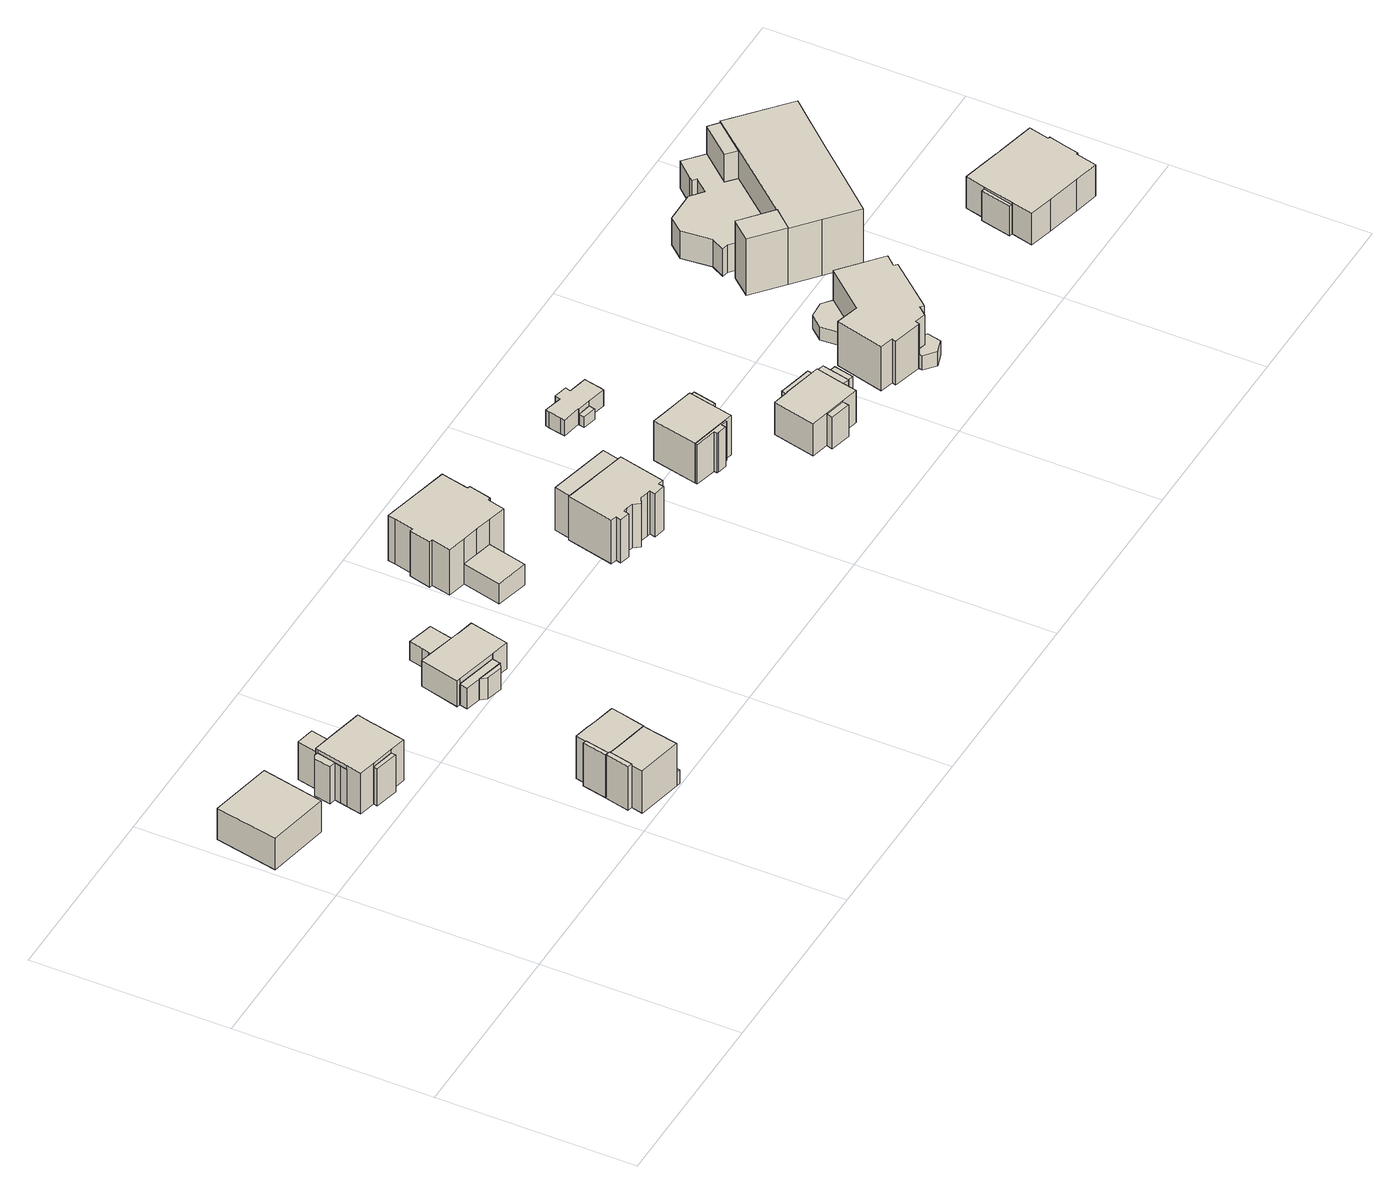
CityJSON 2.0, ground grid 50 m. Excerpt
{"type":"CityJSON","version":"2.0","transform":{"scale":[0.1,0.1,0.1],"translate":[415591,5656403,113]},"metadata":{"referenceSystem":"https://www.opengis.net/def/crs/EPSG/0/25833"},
"CityObjects":{
"building1":{"type":"Building","attributes":{"Dachtyp_tdc":"tdcHipAndGableRoof","Gemeindeschluessel":14612000,"Dachneigung":24.45,"QualitaetDacherkennung":16,"Geometrietyp2DReferenz":"3000","measuredHeight":10.88,"function":"31001_9998","roofType":"5000"},"geometry":[{"type":"Solid","lod":"1","boundaries":[[[[0,1,2,3]],[[4,5,6,7]],[[3,5,4,0]],[[2,6,5,3]],[[1,7,6,2]],[[0,4,7,1]]]]}]},
"building2":{"type":"Building","attributes":{"Gemeindeschluessel":14612000,"Geometrietyp2DReferenz":"3000","function":"31001_9998","roofType":"9999"},"children":["building2-1","building2-2","building2-3","building2-4","building2-5"]},
"building2-1":{"type":"BuildingPart","attributes":{"Dachtyp_tdc":"tdcGableRoof","Dachneigung":40.22,"QualitaetDacherkennung":14,"Geometrietyp2DReferenz":"3000","measuredHeight":7.51,"roofType":"3100"},"parents":["building2"],"geometry":[{"type":"Solid","lod":"1","boundaries":[[[[8,9,10,11]],[[12,13,14,15]],[[11,13,12,8]],[[10,14,13,11]],[[9,15,14,10]],[[8,12,15,9]]]]}]},
"building2-2":{"type":"BuildingPart","attributes":{"Dachtyp_tdc":"tdcPolyFlatRoof","Dachneigung":50.69,"QualitaetDacherkennung":53,"Geometrietyp2DReferenz":"3000","measuredHeight":11.43,"roofType":"2100"},"parents":["building2"],"geometry":[{"type":"Solid","lod":"1","boundaries":[[[[16,17,18,19]],[[20,21,22,23]],[[19,21,20,16]],[[18,22,21,19]],[[17,23,22,18]],[[16,20,23,17]]]]}]},
"building2-3":{"type":"BuildingPart","attributes":{"Dachtyp_tdc":"tdcPolyFlatRoof","Dachneigung":27.4,"QualitaetDacherkennung":63,"Geometrietyp2DReferenz":"3000","measuredHeight":11.1,"roofType":"2100"},"parents":["building2"],"geometry":[{"type":"Solid","lod":"1","boundaries":[[[[24,25,26,27,28,29]],[[30,31,32,33,34,35]],[[29,31,30,24]],[[28,32,31,29]],[[27,33,32,28]],[[26,34,33,27]],[[25,35,34,26]],[[24,30,35,25]]]]}]},
"building2-4":{"type":"BuildingPart","attributes":{"Dachtyp_tdc":"tdcHipAndGableRoof","Dachneigung":28.25,"QualitaetDacherkennung":78,"Geometrietyp2DReferenz":"3000","measuredHeight":11.56,"roofType":"5000"},"parents":["building2"],"geometry":[{"type":"Solid","lod":"1","boundaries":[[[[36,37,38,39]],[[40,41,42,43]],[[39,41,40,36]],[[38,42,41,39]],[[37,43,42,38]],[[36,40,43,37]]]]}]},
"building2-5":{"type":"BuildingPart","attributes":{"Dachtyp_tdc":"tdcCutTentRoof","Dachneigung":28.04,"QualitaetDacherkennung":79,"Geometrietyp2DReferenz":"3000","measuredHeight":13.39,"roofType":"9999"},"parents":["building2"],"geometry":[{"type":"Solid","lod":"1","boundaries":[[[[44,45,46,47,48,49,50,51,52,53,54,55]],[[32,42,41,56,57,12,15,58,22,21,59,33]],[[55,42,32,44]],[[54,41,42,55]],[[53,56,41,54]],[[52,57,56,53]],[[51,12,57,52]],[[50,15,12,51]],[[49,58,15,50]],[[48,22,58,49]],[[47,21,22,48]],[[46,59,21,47]],[[45,33,59,46]],[[44,32,33,45]]]]}]},
"building3":{"type":"Building","attributes":{"Dachtyp_tdc":"tdcPolyFlatRoof","Gemeindeschluessel":14612000,"Dachneigung":0,"QualitaetDacherkennung":69,"Geometrietyp2DReferenz":"3000","measuredHeight":2.5,"function":"31001_9998","roofType":"1000"},"geometry":[{"type":"Solid","lod":"1","boundaries":[[[[60,61,62,63,64]],[[65,66,67,68,69]],[[64,66,65,60]],[[63,67,66,64]],[[62,68,67,63]],[[61,69,68,62]],[[60,65,69,61]]]]}]},
"building4":{"type":"Building","attributes":{"Gemeindeschluessel":14612000,"Geometrietyp2DReferenz":"3000","function":"31001_9998","roofType":"9999"},"children":["building4-1","building4-2","building4-3"]},
"building4-1":{"type":"BuildingPart","attributes":{"Dachtyp_tdc":"tdcGableRoof","Dachneigung":16.74,"QualitaetDacherkennung":41,"Geometrietyp2DReferenz":"3000","measuredHeight":13.6,"roofType":"3100"},"parents":["building4"],"geometry":[{"type":"Solid","lod":"1","boundaries":[[[[70,71,72,73,74,75,76]],[[77,78,79,80,81,82,83]],[[76,78,77,70]],[[75,79,78,76]],[[74,80,79,75]],[[73,81,80,74]],[[72,82,81,73]],[[71,83,82,72]],[[70,77,83,71]]]]}]},
"building4-2":{"type":"BuildingPart","attributes":{"Dachtyp_tdc":"tdcPolyFlatRoof","Dachneigung":8.08,"QualitaetDacherkennung":76,"Geometrietyp2DReferenz":"3000","measuredHeight":3.91,"roofType":"2100"},"parents":["building4"],"geometry":[{"type":"Solid","lod":"1","boundaries":[[[[84,85,86,87]],[[88,82,81,89]],[[87,82,88,84]],[[86,81,82,87]],[[85,89,81,86]],[[84,88,89,85]]]]}]},
"building4-3":{"type":"BuildingPart","attributes":{"Dachtyp_tdc":"tdcPolyFlatRoof","Dachneigung":18.01,"QualitaetDacherkennung":78,"Geometrietyp2DReferenz":"3000","measuredHeight":12.75,"roofType":"2100"},"parents":["building4"],"geometry":[{"type":"Solid","lod":"1","boundaries":[[[[90,91,92,93]],[[94,78,77,95]],[[93,78,94,90]],[[92,77,78,93]],[[91,95,77,92]],[[90,94,95,91]]]]}]},
"building5":{"type":"Building","attributes":{"Gemeindeschluessel":14612000,"Geometrietyp2DReferenz":"3000","function":"31001_9998","roofType":"9999"},"children":["building5-1","building5-2"]},
"building5-1":{"type":"BuildingPart","attributes":{"Dachtyp_tdc":"tdcGableRoof","Dachneigung":18,"QualitaetDacherkennung":50,"Geometrietyp2DReferenz":"3000","measuredHeight":13.65,"roofType":"3100"},"parents":["building5"],"geometry":[{"type":"Solid","lod":"1","boundaries":[[[[96,97,98,99,100,101,102,103,104,105,106]],[[107,108,109,110,111,112,113,114,115,116,117]],[[106,108,107,96]],[[105,109,108,106]],[[104,110,109,105]],[[103,111,110,104]],[[102,112,111,103]],[[101,113,112,102]],[[100,114,113,101]],[[99,115,114,100]],[[98,116,115,99]],[[97,117,116,98]],[[96,107,117,97]]]]}]},
"building5-2":{"type":"BuildingPart","attributes":{"Dachtyp_tdc":"tdcPolyFlatRoof","Dachneigung":17.91,"QualitaetDacherkennung":87,"Geometrietyp2DReferenz":"3000","measuredHeight":12.57,"roofType":"2100"},"parents":["building5"],"geometry":[{"type":"Solid","lod":"1","boundaries":[[[[118,119,120,121]],[[112,122,123,113]],[[121,122,112,118]],[[120,123,122,121]],[[119,113,123,120]],[[118,112,113,119]]]]}]},
"building6":{"type":"Building","attributes":{"Gemeindeschluessel":14612000,"Geometrietyp2DReferenz":"3000","function":"31001_9998","roofType":"9999"},"children":["building6-1","building6-2","building6-3","building6-4"]},
"building6-1":{"type":"BuildingPart","attributes":{"Dachtyp_tdc":"tdcPolyFlatRoof","Dachneigung":25.34,"QualitaetDacherkennung":18,"Geometrietyp2DReferenz":"3000","measuredHeight":7.14,"roofType":"2100"},"parents":["building6"],"geometry":[{"type":"Solid","lod":"1","boundaries":[[[[124,125,126,127,128,129,130,131,132,133]],[[134,135,136,137,138,139,140,141,142,143]],[[133,135,134,124]],[[132,136,135,133]],[[131,137,136,132]],[[130,138,137,131]],[[129,139,138,130]],[[128,140,139,129]],[[127,141,140,128]],[[126,142,141,127]],[[125,143,142,126]],[[124,134,143,125]]]]}]},
"building6-2":{"type":"BuildingPart","attributes":{"Dachtyp_tdc":"tdcGableRoof","Dachneigung":17.97,"QualitaetDacherkennung":42,"Geometrietyp2DReferenz":"3000","measuredHeight":7.24,"roofType":"3100"},"parents":["building6"],"geometry":[{"type":"Solid","lod":"1","boundaries":[[[[144,145,146,147,148]],[[149,150,151,152,153]],[[147,150,149,148]],[[146,151,150,147]],[[145,152,151,146]],[[144,153,152,145]],[[148,149,153,144]]]]}]},
"building6-3":{"type":"BuildingPart","attributes":{"Dachtyp_tdc":"tdcHipRoof","Dachneigung":32.43,"QualitaetDacherkennung":77,"Geometrietyp2DReferenz":"3000","measuredHeight":9.24,"roofType":"3200"},"parents":["building6"],"geometry":[{"type":"Solid","lod":"1","boundaries":[[[[154,155,156,157,158,159,160,161,162,163]],[[149,164,165,134,143,166,167,168,169,150]],[[162,164,149,163]],[[161,165,164,162]],[[160,134,165,161]],[[159,143,134,160]],[[158,166,143,159]],[[157,167,166,158]],[[156,168,167,157]],[[155,169,168,156]],[[154,150,169,155]],[[163,149,150,154]]]]}]},
"building6-4":{"type":"BuildingPart","attributes":{"Dachtyp_tdc":"tdcPolyFlatRoof","Dachneigung":17.03,"QualitaetDacherkennung":65,"Geometrietyp2DReferenz":"3000","measuredHeight":6.22,"roofType":"2100"},"parents":["building6"],"geometry":[{"type":"Solid","lod":"1","boundaries":[[[[170,171,172,173]],[[174,152,151,175]],[[173,152,174,170]],[[172,151,152,173]],[[171,175,151,172]],[[170,174,175,171]]]]}]},
"building7":{"type":"Building","attributes":{"Gemeindeschluessel":14612000,"Geometrietyp2DReferenz":"3000","function":"31001_9998","roofType":"9999"},"children":["building7-1","building7-2"]},
"building7-1":{"type":"BuildingPart","attributes":{"Dachtyp_tdc":"tdcGableRoof","Dachneigung":12.22,"QualitaetDacherkennung":60,"Geometrietyp2DReferenz":"3000","measuredHeight":6.44,"roofType":"3100"},"parents":["building7"],"geometry":[{"type":"Solid","lod":"1","boundaries":[[[[176,177,178,179]],[[180,181,182,183]],[[179,181,180,176]],[[178,182,181,179]],[[177,183,182,178]],[[176,180,183,177]]]]}]},
"building7-2":{"type":"BuildingPart","attributes":{"Dachtyp_tdc":"tdcGableRoof","Dachneigung":16.41,"QualitaetDacherkennung":44,"Geometrietyp2DReferenz":"3000","measuredHeight":14.6,"roofType":"3100"},"parents":["building7"],"geometry":[{"type":"Solid","lod":"1","boundaries":[[[[184,185,186,187,188,189,190,191,192,193,194,195,196,197,198,199,200,201]],[[202,203,204,205,206,207,208,209,210,211,212,213,214,215,216,180,217,183]],[[201,203,202,184]],[[200,204,203,201]],[[199,205,204,200]],[[198,206,205,199]],[[197,207,206,198]],[[196,208,207,197]],[[195,209,208,196]],[[194,210,209,195]],[[193,211,210,194]],[[192,212,211,193]],[[191,213,212,192]],[[190,214,213,191]],[[189,215,214,190]],[[188,216,215,189]],[[187,180,216,188]],[[186,217,180,187]],[[185,183,217,186]],[[184,202,183,185]]]]}]},
"building8":{"type":"Building","attributes":{"Gemeindeschluessel":14612000,"Geometrietyp2DReferenz":"3000","function":"31001_9998","roofType":"9999"},"children":["building8-1","building8-2"]},
"building8-1":{"type":"BuildingPart","attributes":{"Dachtyp_tdc":"tdcCutGableRoof","Dachneigung":0.934,"QualitaetDacherkennung":50,"Geometrietyp2DReferenz":"3000","measuredHeight":13.31,"roofType":"9999"},"parents":["building8"],"geometry":[{"type":"Solid","lod":"1","boundaries":[[[[218,219,220,221]],[[222,223,224,225]],[[221,223,222,218]],[[220,224,223,221]],[[219,225,224,220]],[[218,222,225,219]]]]}]},
"building8-2":{"type":"BuildingPart","attributes":{"Dachtyp_tdc":"tdcCutGableRoof","Dachneigung":0.249,"QualitaetDacherkennung":56,"Geometrietyp2DReferenz":"3000","measuredHeight":14.03,"roofType":"9999"},"parents":["building8"],"geometry":[{"type":"Solid","lod":"1","boundaries":[[[[226,227,228,229,230,231,232,233,234,235,236,237,238,239,240,241,242,243,244,245,246]],[[247,248,249,250,251,252,253,254,222,255,256,225,257,258,259,260,261,262,263,264,265]],[[246,248,247,226]],[[245,249,248,246]],[[244,250,249,245]],[[243,251,250,244]],[[242,252,251,243]],[[241,253,252,242]],[[240,254,253,241]],[[239,222,254,240]],[[238,255,222,239]],[[237,256,255,238]],[[236,225,256,237]],[[235,257,225,236]],[[234,258,257,235]],[[233,259,258,234]],[[232,260,259,233]],[[231,261,260,232]],[[230,262,261,231]],[[229,263,262,230]],[[228,264,263,229]],[[227,265,264,228]],[[226,247,265,227]]]]}]},
"building9":{"type":"Building","attributes":{"Gemeindeschluessel":14612000,"Geometrietyp2DReferenz":"3000","function":"31001_9998","roofType":"9999"},"children":["building9-1","building9-2","building9-3","building9-4"]},
"building9-1":{"type":"BuildingPart","attributes":{"Dachtyp_tdc":"tdcCutTentRoof","Dachneigung":22.53,"QualitaetDacherkennung":49,"Geometrietyp2DReferenz":"3000","measuredHeight":12.88,"roofType":"9999"},"parents":["building9"],"geometry":[{"type":"Solid","lod":"1","boundaries":[[[[266,267,268,269,270,271,272,273,274,275]],[[276,277,278,279,280,281,282,283,284,285]],[[274,277,276,275]],[[273,278,277,274]],[[272,279,278,273]],[[271,280,279,272]],[[270,281,280,271]],[[269,282,281,270]],[[268,283,282,269]],[[267,284,283,268]],[[266,285,284,267]],[[275,276,285,266]]]]}]},
"building9-2":{"type":"BuildingPart","attributes":{"Dachtyp_tdc":"tdcGableRoof","Dachneigung":19.24,"QualitaetDacherkennung":37,"Geometrietyp2DReferenz":"3000","measuredHeight":4.98,"roofType":"3100"},"parents":["building9"],"geometry":[{"type":"Solid","lod":"1","boundaries":[[[[286,287,288,289,290,291,292]],[[293,276,294,295,296,297,277]],[[292,276,293,286]],[[291,294,276,292]],[[290,295,294,291]],[[289,296,295,290]],[[288,297,296,289]],[[287,277,297,288]],[[286,293,277,287]]]]}]},
"building9-3":{"type":"BuildingPart","attributes":{"Dachtyp_tdc":"tdcGableRoof","Dachneigung":34.09,"QualitaetDacherkennung":13,"Geometrietyp2DReferenz":"3000","measuredHeight":12.79,"roofType":"3100"},"parents":["building9"],"geometry":[{"type":"Solid","lod":"1","boundaries":[[[[298,299,268,300,267,301,302,303,304,305]],[[306,307,308,309,310,311,284,312,283,313]],[[305,307,306,298]],[[304,308,307,305]],[[303,309,308,304]],[[302,310,309,303]],[[301,311,310,302]],[[267,284,311,301]],[[300,312,284,267]],[[268,283,312,300]],[[299,313,283,268]],[[298,306,313,299]]]]}]},
"building9-4":{"type":"BuildingPart","attributes":{"Dachtyp_tdc":"tdcPolyFlatRoof","Dachneigung":38.9,"QualitaetDacherkennung":56,"Geometrietyp2DReferenz":"3000","measuredHeight":11.26,"roofType":"2100"},"parents":["building9"],"geometry":[{"type":"Solid","lod":"1","boundaries":[[[[314,315,316,317]],[[279,278,318,319]],[[317,278,279,314]],[[316,318,278,317]],[[315,319,318,316]],[[314,279,319,315]]]]}]},
"building10":{"type":"Building","attributes":{"Gemeindeschluessel":14612000,"Geometrietyp2DReferenz":"3000","function":"31001_9998","roofType":"9999"},"children":["building10-1","building10-2"]},
"building10-1":{"type":"BuildingPart","attributes":{"Dachtyp_tdc":"tdcPolyFlatRoof","Dachneigung":0,"QualitaetDacherkennung":0,"Geometrietyp2DReferenz":"3000","measuredHeight":3.11,"roofType":"9999"},"parents":["building10"],"geometry":[{"type":"Solid","lod":"1","boundaries":[[[[320,321,322,323]],[[324,325,326,327]],[[323,325,324,320]],[[322,326,325,323]],[[321,327,326,322]],[[320,324,327,321]]]]}]},
"building10-2":{"type":"BuildingPart","attributes":{"Dachtyp_tdc":"tdcCutGableRoof","Dachneigung":0.088,"QualitaetDacherkennung":58,"Geometrietyp2DReferenz":"3000","measuredHeight":6.47,"roofType":"9999"},"parents":["building10"],"geometry":[{"type":"Solid","lod":"1","boundaries":[[[[328,329,330,331,332,333,334,335,336,337,338,339,340,341,342,343]],[[344,345,346,347,348,349,350,351,352,353,326,325,354,355,356,357]],[[343,345,344,328]],[[342,346,345,343]],[[341,347,346,342]],[[340,348,347,341]],[[339,349,348,340]],[[338,350,349,339]],[[337,351,350,338]],[[336,352,351,337]],[[335,353,352,336]],[[334,326,353,335]],[[333,325,326,334]],[[332,354,325,333]],[[331,355,354,332]],[[330,356,355,331]],[[329,357,356,330]],[[328,344,357,329]]]]}]},
"building11":{"type":"Building","attributes":{"Gemeindeschluessel":14612000,"Geometrietyp2DReferenz":"3000","function":"31001_9998","roofType":"9999"},"children":["building11-1","building11-2","building11-3","building11-4","building11-5"]},
"building11-1":{"type":"BuildingPart","attributes":{"Dachtyp_tdc":"tdcGableRoof","Dachneigung":19.12,"QualitaetDacherkennung":63,"Geometrietyp2DReferenz":"3000","measuredHeight":9.65,"roofType":"3100"},"parents":["building11"],"geometry":[{"type":"Solid","lod":"1","boundaries":[[[[358,359,360,361,362,363,364,365]],[[366,367,368,369,370,371,372,373]],[[365,367,366,358]],[[364,368,367,365]],[[363,369,368,364]],[[362,370,369,363]],[[361,371,370,362]],[[360,372,371,361]],[[359,373,372,360]],[[358,366,373,359]]]]}]},
"building11-2":{"type":"BuildingPart","attributes":{"Dachtyp_tdc":"tdcPolyFlatRoof","Dachneigung":19.1,"QualitaetDacherkennung":64,"Geometrietyp2DReferenz":"3000","measuredHeight":9.19,"roofType":"2100"},"parents":["building11"],"geometry":[{"type":"Solid","lod":"1","boundaries":[[[[374,375,362,360]],[[376,372,370,377]],[[360,372,376,374]],[[362,370,372,360]],[[375,377,370,362]],[[374,376,377,375]]]]}]},
"building11-3":{"type":"BuildingPart","attributes":{"Dachtyp_tdc":"tdcHipRoof","Dachneigung":19.15,"QualitaetDacherkennung":63,"Geometrietyp2DReferenz":"3000","measuredHeight":10.35,"roofType":"3200"},"parents":["building11"],"geometry":[{"type":"Solid","lod":"1","boundaries":[[[[378,379,380,381,382,383,384,385,386,387]],[[388,389,390,391,392,367,373,393,394,395]],[[386,389,388,387]],[[385,390,389,386]],[[384,391,390,385]],[[383,392,391,384]],[[382,367,392,383]],[[381,373,367,382]],[[380,393,373,381]],[[379,394,393,380]],[[378,395,394,379]],[[387,388,395,378]]]]}]},
"building11-4":{"type":"BuildingPart","attributes":{"Dachtyp_tdc":"tdcGableRoof","Dachneigung":10.26,"QualitaetDacherkennung":46,"Geometrietyp2DReferenz":"3000","measuredHeight":9.26,"roofType":"3100"},"parents":["building11"],"geometry":[{"type":"Solid","lod":"1","boundaries":[[[[396,397,398,399,400,401,402,403,404,405]],[[406,407,367,408,392,409,410,411,412,413]],[[405,407,406,396]],[[404,367,407,405]],[[403,408,367,404]],[[402,392,408,403]],[[401,409,392,402]],[[400,410,409,401]],[[399,411,410,400]],[[398,412,411,399]],[[397,413,412,398]],[[396,406,413,397]]]]}]},
"building11-5":{"type":"BuildingPart","attributes":{"Dachtyp_tdc":"tdcHipAndGableRoof","Dachneigung":20.82,"QualitaetDacherkennung":37,"Geometrietyp2DReferenz":"3000","measuredHeight":9.67,"roofType":"5000"},"parents":["building11"],"geometry":[{"type":"Solid","lod":"1","boundaries":[[[[414,415,416,417]],[[418,419,388,395]],[[417,419,418,414]],[[416,388,419,417]],[[415,395,388,416]],[[414,418,395,415]]]]}]},
"building12":{"type":"Building","attributes":{"Dachtyp_tdc":"tdcFreeFormRoof","Gemeindeschluessel":14612000,"Dachneigung":12.25,"QualitaetDacherkennung":32,"Geometrietyp2DReferenz":"3000","measuredHeight":4.58,"function":"31001_9998","roofType":"5000"},"geometry":[{"type":"Solid","lod":"1","boundaries":[[[[420,421,422,423,424,425,426,427,428,429,430]],[[431,432,433,434,435,436,437,438,439,440,441]],[[430,432,431,420]],[[429,433,432,430]],[[428,434,433,429]],[[427,435,434,428]],[[426,436,435,427]],[[425,437,436,426]],[[424,438,437,425]],[[423,439,438,424]],[[422,440,439,423]],[[421,441,440,422]],[[420,431,441,421]]]]}]},
"building13":{"type":"Building","attributes":{"Dachtyp_tdc":"tdcFreeFormRoof","Gemeindeschluessel":14612000,"Dachneigung":0.184,"QualitaetDacherkennung":31,"Geometrietyp2DReferenz":"3000","measuredHeight":14.86,"function":"31001_9998","roofType":"5000"},"geometry":[{"type":"Solid","lod":"1","boundaries":[[[[442,443,444,445,446,447,448,449,450,451,452,453,454,455,456,457]],[[458,459,460,433,432,431,441,440,439,438,461,462,463,464,465,466]],[[457,459,458,442]],[[456,460,459,457]],[[455,433,460,456]],[[454,432,433,455]],[[453,431,432,454]],[[452,441,431,453]],[[451,440,441,452]],[[450,439,440,451]],[[449,438,439,450]],[[448,461,438,449]],[[447,462,461,448]],[[446,463,462,447]],[[445,464,463,446]],[[444,465,464,445]],[[443,466,465,444]],[[442,458,466,443]]]]}]},
"building14":{"type":"Building","attributes":{"Dachtyp_tdc":"tdcFreeFormRoof","Gemeindeschluessel":14612000,"Dachneigung":10.17,"QualitaetDacherkennung":41,"Geometrietyp2DReferenz":"3000","measuredHeight":4.32,"function":"31001_9998","roofType":"5000"},"geometry":[{"type":"Solid","lod":"1","boundaries":[[[[467,468,469,470,471,472]],[[473,474,475,476,477,478]],[[472,474,473,467]],[[471,475,474,472]],[[470,476,475,471]],[[469,477,476,470]],[[468,478,477,469]],[[467,473,478,468]]]]}]},
"building15":{"type":"Building","attributes":{"Dachtyp_tdc":"tdcFreeFormRoof","Gemeindeschluessel":14612000,"Dachneigung":16.72,"QualitaetDacherkennung":9,"Geometrietyp2DReferenz":"3000","measuredHeight":10.01,"function":"31001_9998","roofType":"5000"},"geometry":[{"type":"Solid","lod":"1","boundaries":[[[[479,480,481,482,483,484,485,486,487,488,489,490,491,492,493,494,495]],[[496,497,498,499,500,501,502,503,504,505,506,507,508,509,510,511,512]],[[495,497,496,479]],[[494,498,497,495]],[[493,499,498,494]],[[492,500,499,493]],[[491,501,500,492]],[[490,502,501,491]],[[489,503,502,490]],[[488,504,503,489]],[[487,505,504,488]],[[486,506,505,487]],[[485,507,506,486]],[[484,508,507,485]],[[483,509,508,484]],[[482,510,509,483]],[[481,511,510,482]],[[480,512,511,481]],[[479,496,512,480]]]]}]},
"building16":{"type":"Building","attributes":{"Gemeindeschluessel":14612000,"Geometrietyp2DReferenz":"3000","function":"31001_9998","roofType":"9999"},"children":["building16-1","building16-2","building16-3","building16-4"]},
"building16-1":{"type":"BuildingPart","attributes":{"Dachtyp_tdc":"tdcGableRoof","Dachneigung":21.73,"QualitaetDacherkennung":64,"Geometrietyp2DReferenz":"3000","measuredHeight":18.23,"roofType":"3100"},"parents":["building16"],"geometry":[{"type":"Solid","lod":"1","boundaries":[[[[513,514,515,516,517,518,519,520,521,522,523,524]],[[525,526,527,528,529,530,531,532,533,534,535,536]],[[524,526,525,513]],[[523,527,526,524]],[[522,528,527,523]],[[521,529,528,522]],[[520,530,529,521]],[[519,531,530,520]],[[518,532,531,519]],[[517,533,532,518]],[[516,534,533,517]],[[515,535,534,516]],[[514,536,535,515]],[[513,525,536,514]]]]}]},
"building16-2":{"type":"BuildingPart","attributes":{"Dachtyp_tdc":"tdcGableRoof","Dachneigung":15.2,"QualitaetDacherkennung":48,"Geometrietyp2DReferenz":"3000","measuredHeight":16.63,"roofType":"3100"},"parents":["building16"],"geometry":[{"type":"Solid","lod":"1","boundaries":[[[[537,538,539,540,541]],[[542,543,544,533,532]],[[541,543,542,537]],[[540,544,543,541]],[[539,533,544,540]],[[538,532,533,539]],[[537,542,532,538]]]]}]},
"building16-3":{"type":"BuildingPart","attributes":{"Dachtyp_tdc":"tdcHipAndGableRoof","Dachneigung":19.68,"QualitaetDacherkennung":84,"Geometrietyp2DReferenz":"3000","measuredHeight":17.08,"roofType":"5000"},"parents":["building16"],"geometry":[{"type":"Solid","lod":"1","boundaries":[[[[545,546,547,548,549,550,551]],[[552,530,553,554,555,556,531]],[[551,530,552,545]],[[550,553,530,551]],[[549,554,553,550]],[[548,555,554,549]],[[547,556,555,548]],[[546,531,556,547]],[[545,552,531,546]]]]}]},
"building16-4":{"type":"BuildingPart","attributes":{"Dachtyp_tdc":"tdcPolyFlatRoof","Dachneigung":0,"QualitaetDacherkennung":69,"Geometrietyp2DReferenz":"3000","measuredHeight":3.55,"roofType":"1000"},"parents":["building16"],"geometry":[{"type":"MultiSurface","lod":"1","boundaries":[[[557,558,559,560,561,562,563,564,563]],[[565,566,526,566,525,567,568,569,570]],[[563,566,565,557]],[[564,526,566,563]],[[566,563,562,525]],[[561,567,525,562]],[[560,568,567,561]],[[559,569,568,560]],[[558,570,569,559]],[[557,565,570,558]]]}]},
"building17":{"type":"Building","attributes":{"Gemeindeschluessel":14612000,"Geometrietyp2DReferenz":"3000","function":"31001_9998","roofType":"9999"},"children":["building17-1","building17-2"]},
"building17-1":{"type":"BuildingPart","attributes":{"Dachtyp_tdc":"tdcHipAndGableRoof","Dachneigung":21.16,"QualitaetDacherkennung":56,"Geometrietyp2DReferenz":"3000","measuredHeight":10.97,"roofType":"5000"},"parents":["building17"],"geometry":[{"type":"Solid","lod":"1","boundaries":[[[[571,572,573,574,575,576,577,578,579,580,581,582,583,584,585,586,587,588,589,590]],[[591,592,593,594,595,596,597,598,599,600,601,602,603,604,605,606,607,608,609,610]],[[590,592,591,571]],[[589,593,592,590]],[[588,594,593,589]],[[587,595,594,588]],[[586,596,595,587]],[[585,597,596,586]],[[584,598,597,585]],[[583,599,598,584]],[[582,600,599,583]],[[581,601,600,582]],[[580,602,601,581]],[[579,603,602,580]],[[578,604,603,579]],[[577,605,604,578]],[[576,606,605,577]],[[575,607,606,576]],[[574,608,607,575]],[[573,609,608,574]],[[572,610,609,573]],[[571,591,610,572]]]]}]},
"building17-2":{"type":"BuildingPart","attributes":{"Dachtyp_tdc":"tdcFreeFormRoof","Dachneigung":77.57,"QualitaetDacherkennung":63,"Geometrietyp2DReferenz":"3000","measuredHeight":9.45,"roofType":"5000"},"parents":["building17"],"geometry":[{"type":"Solid","lod":"1","boundaries":[[[[611,612,613,614]],[[606,615,616,607]],[[614,615,606,611]],[[613,616,615,614]],[[612,607,616,613]],[[611,606,607,612]]]]}]}
},
"vertices":[
[10,655,96],[168,623,96],[201,781,96],[42,814,96],[10,655,6],[42,814,6],[201,781,6],[168,623,6],
[427,627,64],[418,589,64],[446,583,64],[454,620,64],[427,627,0],[454,620,0],[446,583,0],[418,589,0],
[307,557,108],[367,543,108],[368,554,108],[310,567,108],[307,557,0],[310,567,0],[368,554,0],[367,543,0],
[275,694,107],[266,652,107],[283,649,107],[276,616,107],[295,698,107],[286,700,107],[275,694,0],[286,700,0],[295,698,0],[276,616,0],[283,649,0],[266,652,0],
[353,742,109],[307,752,109],[296,703,109],[342,693,109],[353,742,0],[342,693,0],[296,703,0],[307,752,0],
[295,698,118],[276,616,118],[267,577,118],[310,567,118],[368,554,118],[409,545,118],[418,589,118],[427,627,118],[426,627,118],[437,672,118],[342,693,118],[296,703,118],[437,672,0],[426,627,0],[409,545,0],[267,577,0],
[342,693,26],[437,672,26],[449,729,26],[355,749,26],[353,742,26],[342,693,1],[353,742,1],[355,749,1],[449,729,1],[437,672,1],
[552,57,129],[546,28,129],[661,3,129],[671,56,129],[679,94,129],[641,102,129],[566,119,129],[552,57,6],[566,119,6],[641,102,6],[679,94,6],[671,56,6],[661,3,6],[546,28,6],
[672,1,45],[683,53,45],[671,56,45],[661,3,45],[672,1,6],[683,53,6],
[554,122,132],[540,60,132],[552,57,132],[566,119,132],[554,122,6],[540,60,6],
[694,157,130],[699,182,130],[642,195,130],[615,202,130],[582,209,130],[576,182,130],[563,120,130],[595,112,130],[641,102,130],[679,94,130],[684,116,130],[694,157,7],[684,116,7],[679,94,7],[641,102,7],[595,112,7],[563,120,7],[576,182,7],[582,209,7],[615,202,7],[642,195,7],[699,182,7],
[563,120,131],[576,182,131],[567,184,131],[554,122,131],[554,122,7],[567,184,7],
[749,640,59],[814,624,59],[820,645,59],[824,663,59],[833,698,59],[812,703,59],[790,709,59],[767,715,59],[759,680,59],[754,662,59],[749,640,5],[754,662,5],[759,680,5],[767,715,5],[790,709,5],[812,703,5],[833,698,5],[824,663,5],[820,645,5],[814,624,5],
[680,528,65],[719,519,65],[787,502,65],[792,524,65],[685,549,65],[685,549,5],[792,524,5],[787,502,5],[719,519,5],[680,528,5],
[792,524,80],[792,525,80],[839,513,80],[862,612,80],[814,623,80],[814,624,80],[749,640,80],[702,652,80],[677,551,80],[685,549,80],[677,551,5],[702,652,5],[814,623,5],[862,612,5],[839,513,5],[792,525,5],
[730,504,66],[772,493,66],[787,502,66],[719,519,66],[730,504,5],[772,493,5],
[1134,708,60],[1051,728,60],[1027,629,60],[1110,609,60],[1134,708,1],[1110,609,1],[1027,629,1],[1051,728,1],
[1004,739,132],[1051,728,132],[1093,718,132],[1134,708,132],[1180,697,132],[1191,741,132],[1198,740,132],[1212,797,132],[1205,799,132],[1217,852,132],[1221,869,132],[1134,890,132],[1045,911,132],[1041,892,132],[1029,843,132],[1021,845,132],[1007,790,132],[1015,788,132],[1004,739,1],[1015,788,1],[1007,790,1],[1021,845,1],[1029,843,1],[1041,892,1],[1045,911,1],[1134,890,1],[1221,869,1],[1217,852,1],[1205,799,1],[1212,797,1],[1198,740,1],[1191,741,1],[1180,697,1],[1093,718,1],
[1281,586,135],[1439,548,135],[1450,591,135],[1291,628,135],[1281,586,12],[1291,628,12],[1450,591,12],[1439,548,12],
[1316,451,137],[1328,435,137],[1345,445,137],[1366,439,137],[1375,438,137],[1371,423,137],[1401,417,137],[1404,431,137],[1418,428,137],[1446,546,137],[1439,548,137],[1393,559,137],[1326,575,137],[1281,586,137],[1276,587,137],[1248,467,137],[1263,463,137],[1260,450,137],[1285,443,137],[1289,457,137],[1299,455,137],[1316,451,12],[1299,455,12],[1289,457,12],[1285,443,12],[1260,450,12],[1263,463,12],[1248,467,12],[1276,587,12],[1326,575,12],[1393,559,12],[1446,546,12],[1418,428,12],[1404,431,12],[1401,417,12],[1371,423,12],[1375,438,12],[1366,439,12],[1345,445,12],[1328,435,12],
[1595,542,128],[1569,427,128],[1668,405,128],[1689,400,128],[1691,411,128],[1697,436,128],[1701,456,128],[1714,515,128],[1684,522,128],[1623,535,128],[1623,535,14],[1684,522,14],[1714,515,14],[1701,456,14],[1697,436,14],[1691,411,14],[1689,400,14],[1668,405,14],[1569,427,14],[1595,542,14],
[1662,527,57],[1684,522,57],[1688,539,57],[1666,544,57],[1647,549,57],[1627,553,57],[1623,535,57],[1662,527,14],[1627,553,14],[1647,549,14],[1666,544,14],[1688,539,14],
[1651,403,128],[1667,400,128],[1629,413,128],[1568,421,128],[1623,408,128],[1621,399,128],[1626,398,128],[1649,393,128],[1651,403,14],[1649,393,14],[1626,398,14],[1621,399,14],[1623,408,14],[1568,421,14],[1629,413,14],[1667,400,14],
[1701,456,120],[1716,453,120],[1729,512,120],[1714,515,120],[1729,512,14],[1716,453,14],
[1626,729,41],[1660,721,41],[1663,736,41],[1629,743,41],[1626,729,10],[1629,743,10],[1663,736,10],[1660,721,10],
[1593,807,56],[1590,797,56],[1584,765,56],[1581,754,56],[1629,745,56],[1629,743,56],[1663,736,56],[1710,725,56],[1713,736,56],[1720,768,56],[1722,778,56],[1714,779,56],[1674,788,56],[1678,802,56],[1644,810,56],[1640,795,56],[1593,807,10],[1640,795,10],[1644,810,10],[1678,802,10],[1674,788,10],[1714,779,10],[1722,778,10],[1720,768,10],[1713,736,10],[1710,725,10],[1629,745,10],[1581,754,10],[1584,765,10],[1590,797,10],
[1933,278,95],[1926,249,95],[1946,244,95],[1953,274,95],[1957,294,95],[1962,315,95],[1946,319,95],[1943,320,95],[1933,278,6],[1943,320,6],[1946,319,6],[1962,315,6],[1957,294,6],[1953,274,6],[1946,244,6],[1926,249,6],
[1960,241,95],[1971,291,95],[1960,241,6],[1971,291,6],
[1873,221,99],[1918,211,99],[1921,225,99],[1926,249,99],[1943,320,99],[1845,342,99],[1845,341,99],[1801,351,99],[1776,243,99],[1820,233,99],[1820,233,6],[1776,243,6],[1801,351,6],[1845,341,6],[1845,342,6],[1921,225,6],[1918,211,6],[1873,221,6],
[1931,322,92],[1934,338,92],[1902,345,92],[1872,352,92],[1851,357,92],[1849,358,92],[1845,342,92],[1868,336,92],[1943,320,92],[1942,320,92],[1931,322,6],[1942,320,6],[1868,336,6],[1849,358,6],[1851,357,6],[1872,352,6],[1902,345,6],[1934,338,6],
[1869,204,97],[1873,221,97],[1820,233,97],[1816,217,97],[1869,204,6],[1816,217,6],
[2196,198,45],[2177,176,45],[2149,183,45],[2146,173,45],[2144,173,45],[2142,164,45],[2170,140,45],[2205,151,45],[2213,187,45],[2206,193,45],[2204,191,45],[2196,198,4],[2204,191,4],[2206,193,4],[2213,187,4],[2205,151,4],[2170,140,4],[2142,164,4],[2144,173,4],[2146,173,4],[2149,183,4],[2177,176,4],
[2316,339,131],[2218,422,131],[2131,319,131],[2071,335,131],[2039,211,131],[2074,202,131],[2071,192,131],[2144,173,131],[2146,173,131],[2149,183,131],[2177,176,131],[2196,198,131],[2204,191,131],[2206,193,131],[2301,306,131],[2293,313,131],[2316,339,4],[2293,313,4],[2301,306,4],[2071,192,4],[2074,202,4],[2039,211,4],[2071,335,4],[2131,319,4],[2218,422,4],
[2218,422,45],[2194,442,45],[2152,439,45],[2125,407,45],[2128,365,45],[2153,345,45],[2218,422,7],[2153,345,7],[2128,365,7],[2125,407,7],[2152,439,7],[2194,442,7],
[2486,872,82],[2439,913,82],[2400,869,82],[2393,860,82],[2403,852,82],[2373,817,82],[2342,843,82],[2262,842,82],[2231,805,82],[2239,729,82],[2221,695,82],[2237,692,82],[2251,680,82],[2235,662,82],[2303,604,82],[2445,773,82],[2420,795,82],[2486,872,3],[2420,795,3],[2445,773,3],[2303,604,3],[2235,662,3],[2251,680,3],[2237,692,3],[2221,695,3],[2239,729,3],[2231,805,3],[2262,842,3],[2342,843,3],[2373,817,3],[2403,852,3],[2393,860,3],[2400,869,3],[2439,913,3],
[2539,607,167],[2604,682,167],[2648,732,167],[2573,797,167],[2511,851,167],[2445,773,167],[2303,604,167],[2260,554,167],[2321,502,167],[2394,439,167],[2436,488,167],[2484,543,167],[2539,607,5],[2484,543,5],[2436,488,5],[2394,439,5],[2321,502,5],[2260,554,5],[2303,604,5],[2445,773,5],[2511,851,5],[2573,797,5],[2648,732,5],[2604,682,5],
[2420,795,162],[2445,773,162],[2511,851,162],[2492,867,162],[2486,872,162],[2420,795,5],[2486,872,5],[2492,867,5],
[2283,581,169],[2303,604,169],[2235,662,169],[2228,668,169],[2224,665,169],[2185,619,169],[2260,554,169],[2283,581,5],[2185,619,5],[2224,665,5],[2228,668,5],[2235,662,5],
[2526,558,40],[2531,560,40],[2546,575,40],[2548,581,40],[2547,593,40],[2539,607,40],[2501,562,40],[2484,543,40],[2526,558,5],[2501,562,5],[2547,593,5],[2548,581,5],[2546,575,5],[2531,560,5],
[2760,299,101],[2756,300,101],[2752,301,101],[2660,323,101],[2648,272,101],[2629,194,101],[2630,194,101],[2616,139,101],[2677,124,101],[2762,104,101],[2825,90,101],[2838,144,101],[2842,143,101],[2852,183,101],[2861,221,101],[2856,222,101],[2868,274,101],[2781,294,101],[2776,295,101],[2772,296,101],[2760,299,10],[2772,296,10],[2776,295,10],[2781,294,10],[2868,274,10],[2856,222,10],[2861,221,10],[2852,183,10],[2842,143,10],[2838,144,10],[2825,90,10],[2762,104,10],[2677,124,10],[2616,139,10],[2630,194,10],[2629,194,10],[2648,272,10],[2660,323,10],[2752,301,10],[2756,300,10],
[2629,194,95],[2648,272,95],[2639,274,95],[2621,196,95],[2621,196,10],[2639,274,10]
]}
